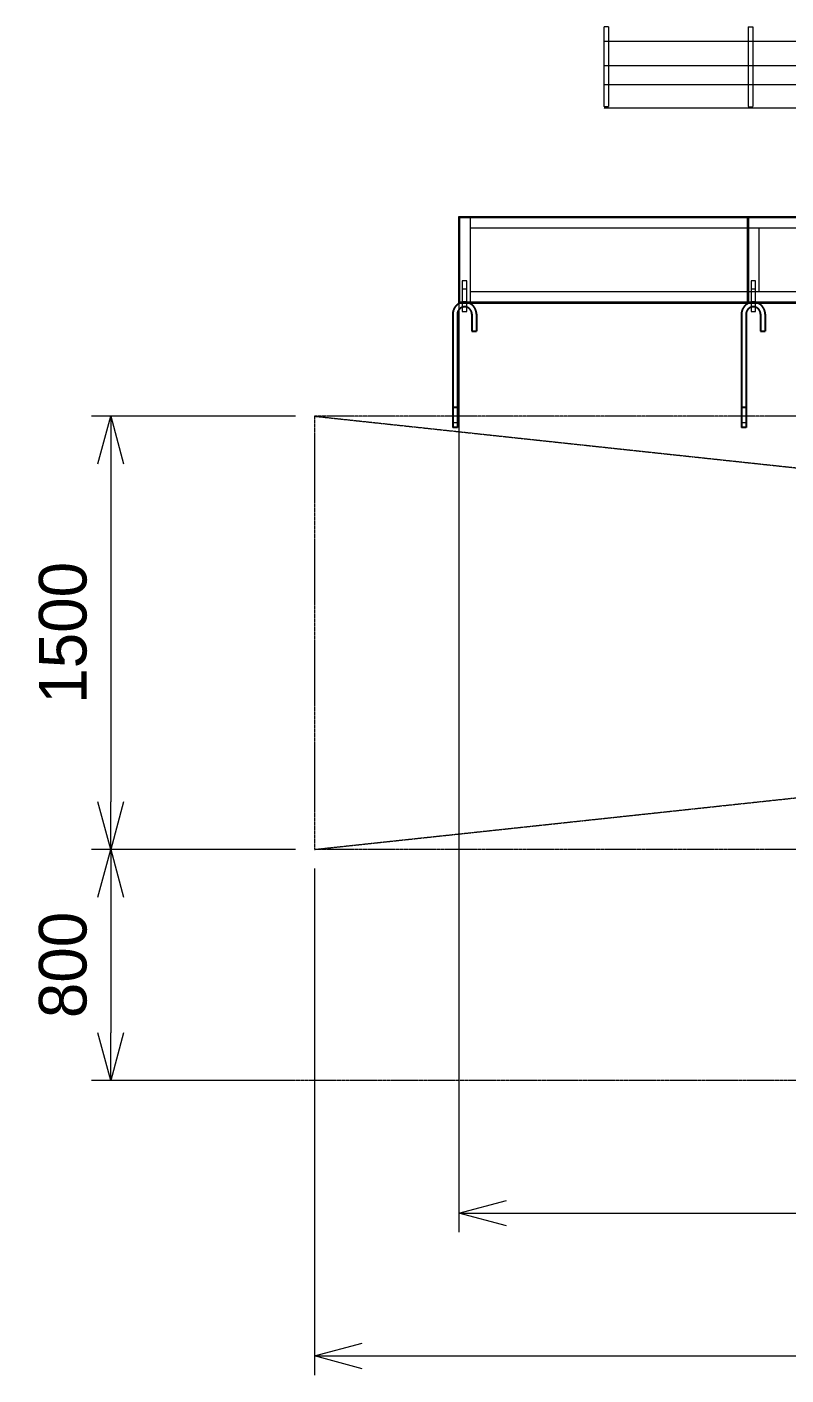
# Model space of a CAD drawing. Header units: inches. Extents: x 702888 to 852715, y 9845 to 271320.
# Drawn here: x 736723 to 739352, y 42185 to 46853 of the extents above; entities that cross this region are included whole.
import ezdxf

# ---------------------------------------------------------------- set-up
doc = ezdxf.new("R2010")
doc.units = ezdxf.units.IN
doc.header["$MEASUREMENT"] = 0
doc.header["$PDMODE"] = 34
doc.linetypes.add('CENTER', pattern=[2, 1.25, -0.25, 0.25, -0.25])
doc.linetypes.add('MITTE2', pattern=[725.805, 483.87, -80.645, 80.645, -80.645])
doc.layers.get('0').update_dxf_attribs({"lineweight": 5})
doc.layers.get('Defpoints').update_dxf_attribs({"lineweight": 5})
for name, color, linetype, lineweight in [('1', 252, 'Continuous', 9), ('cl', 6, 'CENTER', 5), ('HIDDEN', 252, 'Continuous', 0)]:
    doc.layers.add(name, color=color, linetype=linetype, lineweight=lineweight)
doc.layers.add('ATS-MITTE', color=1, linetype='MITTE2')
doc.dimstyles.new('D1', dxfattribs={"dimscale": 66, "dimtxt": 2.5, "dimasz": 2.5, "dimexe": 1, "dimexo": 1, "dimgap": 1.25, "dimtad": 1, "dimdec": 0, "dimdsep": 46, "dimtxsty": 'Standard', "dimblk": 'OPEN30', "dimcen": 2.5, "dimclrd": 150, "dimclre": 150, "dimclrt": 140, "dimadec": 0, "dimazin": 0, "dimtfac": 1, "dimtdec": 0, "dimtmove": 0, "dimatfit": 3, "dimfxl": 1, "dimtfill": 1, "dimlwd": 13, "dimlwe": 13, "dimarcsym": 0})

# ---------------------------------------------------------------- blocks, each defined once
blk = doc.blocks.new('TH6U')
for p, q in [((937.9, -179.1), (13937.9, -179.1)), ((937.9, -479.1), (937.9, -179.1)), ((977.9, -479.1), (977.9, -179.1)), ((1937.9, -475.1), (1937.9, -183.1)), ((977.9, -219.1), (13897.9, -219.1)), ((1977.9, -439.1), (1977.9, -219.1)), ((977.9, -439.1), (13897.9, -439.1)), ((937.9, -479.1), (13937.9, -479.1))]:
    blk.add_line(p, q)
at = {"layer": 'HIDDEN'}
for p, q in [((941.9, -479.1), (941.9, -179.1)), ((941.9, -183.1), (13933.9, -183.1)), ((1941.9, -475.1), (1941.9, -183.1)), ((941.9, -475.1), (13933.9, -475.1))]:
    blk.add_line(p, q, dxfattribs=at)
blk = doc.blocks.new('_Open30')
at = {"color": 0, "linetype": 'ByBlock', "lineweight": -2}
for p, q in [((-1, 0.268), (0, 0)), ((0, 0), (-1, -0.268)), ((0, 0), (-1, 0))]:
    blk.add_line(p, q, dxfattribs=at)
blk = doc.blocks.new('*D593')
at = {"color": 150, "lineweight": 13, "transparency": 16777216}
for p, q in [((737718.5, 43939.1), (737718.5, 42185.3)), ((751718.5, 43939.1), (751718.5, 42185.3)), ((737883.5, 42251.3), (751553.5, 42251.3))]:
    blk.add_line(p, q, dxfattribs=at)
at = {"layer": 'Defpoints', "color": 0, "transparency": 16777216}
for p in [(737718.5, 44005.1), (751718.5, 44005.1), (751718.5, 42251.3)]:
    blk.add_point(p, dxfattribs=at)
at = {"color": 150, "lineweight": 13, "transparency": 16777216, "xscale": 165, "yscale": 165, "zscale": 165, "rotation": 180}
blk.add_blockref('_Open30', (737718.5, 42251.3), dxfattribs=at)
at = {"color": 150, "lineweight": 13, "transparency": 16777216, "xscale": 165, "yscale": 165, "zscale": 165}
blk.add_blockref('_Open30', (751718.5, 42251.3), dxfattribs=at)
at = {"color": 140, "transparency": 16777216, "insert": (744218.5, 42416.3), "char_height": 165, "attachment_point": 5, "bg_fill": 3, "box_fill_scale": 1.25, "bg_fill_color": 256, "bg_fill_true_color": 13158600, "bg_fill_transparency": 0}
blk.add_mtext('14000', dxfattribs=at)
blk = doc.blocks.new('*D594')
at = {"color": 150, "lineweight": 13, "transparency": 16777216}
for p, q in [((737652.5, 45505.1), (736946.8, 45505.1)), ((737012.8, 45340.1), (737012.8, 44170.1)), ((737652.5, 44005.1), (736946.8, 44005.1))]:
    blk.add_line(p, q, dxfattribs=at)
at = {"layer": 'Defpoints', "color": 0, "transparency": 16777216}
for p in [(737718.5, 45505.1), (737012.8, 44005.1), (737718.5, 44005.1)]:
    blk.add_point(p, dxfattribs=at)
at = {"color": 150, "lineweight": 13, "transparency": 16777216, "xscale": 165, "yscale": 165, "zscale": 165}
for p, rotation in [((737012.8, 45505.1), 90), ((737012.8, 44005.1), 270)]:
    blk.add_blockref('_Open30', p, dxfattribs=dict(at, rotation=rotation))
at = {"color": 140, "transparency": 16777216, "insert": (736847.8, 44755.1), "char_height": 165, "attachment_point": 5, "rotation": 90, "bg_fill": 3, "box_fill_scale": 1.25, "bg_fill_color": 256, "bg_fill_true_color": 13158600, "bg_fill_transparency": 0}
blk.add_mtext('1500', dxfattribs=at)
blk = doc.blocks.new('*D591')
at = {"color": 150, "lineweight": 13, "transparency": 16777216}
for p, q in [((737652.5, 44005.1), (736946.8, 44005.1)), ((737012.8, 43840.1), (737012.8, 43370.1)), ((737652.5, 43205.1), (736946.8, 43205.1))]:
    blk.add_line(p, q, dxfattribs=at)
at = {"layer": 'Defpoints', "color": 0, "transparency": 16777216}
for p in [(737718.5, 44005.1), (737012.8, 43205.1), (737718.5, 43205.1)]:
    blk.add_point(p, dxfattribs=at)
at = {"color": 150, "lineweight": 13, "transparency": 16777216, "xscale": 165, "yscale": 165, "zscale": 165}
for p, rotation in [((737012.8, 44005.1), 90), ((737012.8, 43205.1), 270)]:
    blk.add_blockref('_Open30', p, dxfattribs=dict(at, rotation=rotation))
at = {"color": 140, "transparency": 16777216, "insert": (736847.8, 43605.1), "char_height": 165, "attachment_point": 5, "rotation": 90, "bg_fill": 3, "box_fill_scale": 1.25, "bg_fill_color": 256, "bg_fill_true_color": 13158600, "bg_fill_transparency": 0}
blk.add_mtext('800', dxfattribs=at)
blk = doc.blocks.new('*D595')
at = {"color": 150, "lineweight": 13, "transparency": 16777216}
for p, q in [((738218.6, 46130.9), (738218.6, 42679.9)), ((751218.6, 46130.9), (751218.6, 42679.9)), ((738383.6, 42745.9), (751053.6, 42745.9))]:
    blk.add_line(p, q, dxfattribs=at)
at = {"layer": 'Defpoints', "color": 0, "transparency": 16777216}
for p in [(738218.6, 46196.9), (751218.6, 46196.9), (751218.6, 42745.9)]:
    blk.add_point(p, dxfattribs=at)
at = {"color": 150, "lineweight": 13, "transparency": 16777216, "xscale": 165, "yscale": 165, "zscale": 165, "rotation": 180}
blk.add_blockref('_Open30', (738218.6, 42745.9), dxfattribs=at)
at = {"color": 150, "lineweight": 13, "transparency": 16777216, "xscale": 165, "yscale": 165, "zscale": 165}
blk.add_blockref('_Open30', (751218.6, 42745.9), dxfattribs=at)
at = {"color": 140, "transparency": 16777216, "insert": (744718.6, 42910.9), "char_height": 165, "attachment_point": 5, "bg_fill": 3, "box_fill_scale": 1.25, "bg_fill_color": 256, "bg_fill_true_color": 13158600, "bg_fill_transparency": 0}
blk.add_mtext('13000', dxfattribs=at)
blk = doc.blocks.new('U6U5')
blk.add_line((754895, 32968.4, 58711), (754879, 32968.4, 58711))
at = {"elevation": 58711}
blk.add_lwpolyline([(754895, 32998), (754879, 32998), (754879, 32891.7), (754895, 32891.7)], close=True, dxfattribs=at)
at = {"layer": 'HIDDEN'}
blk.add_line((754895, 32907.7, 117422), (754879, 32907.7, 117422), dxfattribs=at)
blk = doc.blocks.new('54T456Y')
for p, q in [((754886.1, 32591.1), (754886.1, 32983.9)), ((754886.1, 32983.9), (754902.1, 32983.9)), ((754902.1, 32591.1), (754902.1, 32983.9)), ((754886.1, 32914.9), (754902.1, 32914.9)), ((754820.1, 32591.1), (754820.1, 32649.9)), ((754836.1, 32649.9), (754820.1, 32649.9)), ((754836.1, 32591.1), (754836.1, 32649.9))]:
    blk.add_line(p, q)
for radius in [41, 25]:
    blk.add_arc((754861.1, 32591.1), radius, 180, 0)
at = {"layer": 'HIDDEN'}
blk.add_line((754886.1, 32967.9), (754902.1, 32967.9), dxfattribs=at)

msp = doc.modelspace()

# ---------------------------------------------------------------- linework, layer by layer
at = {"layer": '1', "linetype": 'CENTER', "ltscale": 0.5}
for p, q in [((737718.456, 45505.132, -14447.486), (737718.456, 44005.132, -14447.486)), ((751718.456, 45505.132, -14447.486), (737718.456, 45505.132, -14447.486)), ((737718.456, 44005.132, -14447.486), (751718.456, 45505.132, -14447.486)), ((737718.456, 45505.132, -14447.486), (751718.456, 44005.132, -14447.486)), ((751718.456, 44005.132, -14447.486), (737718.456, 44005.132, -14447.486)), ((755086.421, 43205.132, -14447.486), (737063.313, 43205.132, -14447.486))]:
    msp.add_line(p, q, dxfattribs=at)
at = {"layer": 'cl'}
for p, q in [((738720.669, 46852.742, 58710.994), (738720.669, 46576.572, 58710.994)), ((738736.669, 46852.742, 58710.994), (738720.669, 46852.742, 58710.994)), ((738736.669, 46852.742, 58710.994), (738736.669, 46576.572, 58710.994)), ((739220.669, 46852.742, 58710.994), (739220.669, 46576.572, 58710.994)), ((739220.669, 46852.742, 58710.994), (739236.669, 46852.742, 58710.994)), ((739236.669, 46852.742, 58710.994), (739236.669, 46576.572, 58710.994)), ((750736.669, 46802.742, 58710.994), (738720.669, 46802.742, 58710.994)), ((750736.669, 46717.742, 58710.994), (738720.669, 46717.742, 58710.994)), ((750736.669, 46652.742, 58710.994), (738720.669, 46652.742, 58710.994)), ((738736.669, 46576.572, 29355.497), (738720.669, 46576.572, 29355.497)), ((750736.669, 46571.717, 58710.994), (738720.669, 46571.717, 58710.994)), ((739220.669, 46576.572, 29355.497), (739236.669, 46576.572, 29355.497))]:
    msp.add_line(p, q, dxfattribs=at)

# ---------------------------------------------------------------- block references
msp.add_blockref('TH6U', (737280.685, 46375.985))

# ---------------------------------------------------------------- next in the draw order: dimensions: what is measured, and where the dimension line sits
dim = msp.add_linear_dim(base=(751718.456, 42251.318, -14447.486), p1=(737718.456, 44005.132, -14447.486), p2=(751718.456, 44005.132, -14447.486), dimstyle='D1')
dim.commit()
dim.dimension.update_dxf_attribs({"geometry": '*D593', "text_midpoint": (744218.456, 42251.318, -14447.486), "dimtype": 160})

# ---------------------------------------------------------------- next in the draw order: dimensions: what is measured, and where the dimension line sits
dim = msp.add_linear_dim(base=(751218.592, 42745.906), p1=(738218.592, 46196.88), p2=(751218.592, 46196.88), dimstyle='D1')
dim.commit()
dim.dimension.update_dxf_attribs({"geometry": '*D595', "text_midpoint": (744718.592, 42910.906)})
dim = msp.add_linear_dim(base=(737012.755, 44005.132, -14447.486), p1=(737718.456, 45505.132, -14447.486), p2=(737718.456, 44005.132, -14447.486), angle=90, dimstyle='D1')
dim.commit()
dim.dimension.update_dxf_attribs({"geometry": '*D594', "text_midpoint": (737012.755, 44755.132, -14447.486), "dimtype": 160})

# ---------------------------------------------------------------- next in the draw order: block references
for p in [(-16648.431, 12976.008, -58710.994), (-15648.431, 12976.008, -58710.994)]:
    msp.add_blockref('U6U5', p)
at = {"layer": 'ATS-MITTE', "rotation": 180}
for p in [(1493099.714, 78449.758, 58710.994), (1494099.714, 78449.758, 58710.994)]:
    msp.add_blockref('54T456Y', p, dxfattribs=at)

# ---------------------------------------------------------------- next in the draw order: dimensions: what is measured, and where the dimension line sits
dim = msp.add_linear_dim(base=(737012.755, 43205.132, -14447.486), p1=(737718.456, 44005.132, -14447.486), p2=(737718.456, 43205.132, -14447.486), angle=90, dimstyle='D1')
dim.commit()
dim.dimension.update_dxf_attribs({"geometry": '*D591', "text_midpoint": (736847.755, 43605.132, -14447.486)})

doc.saveas('drawing.dxf')
